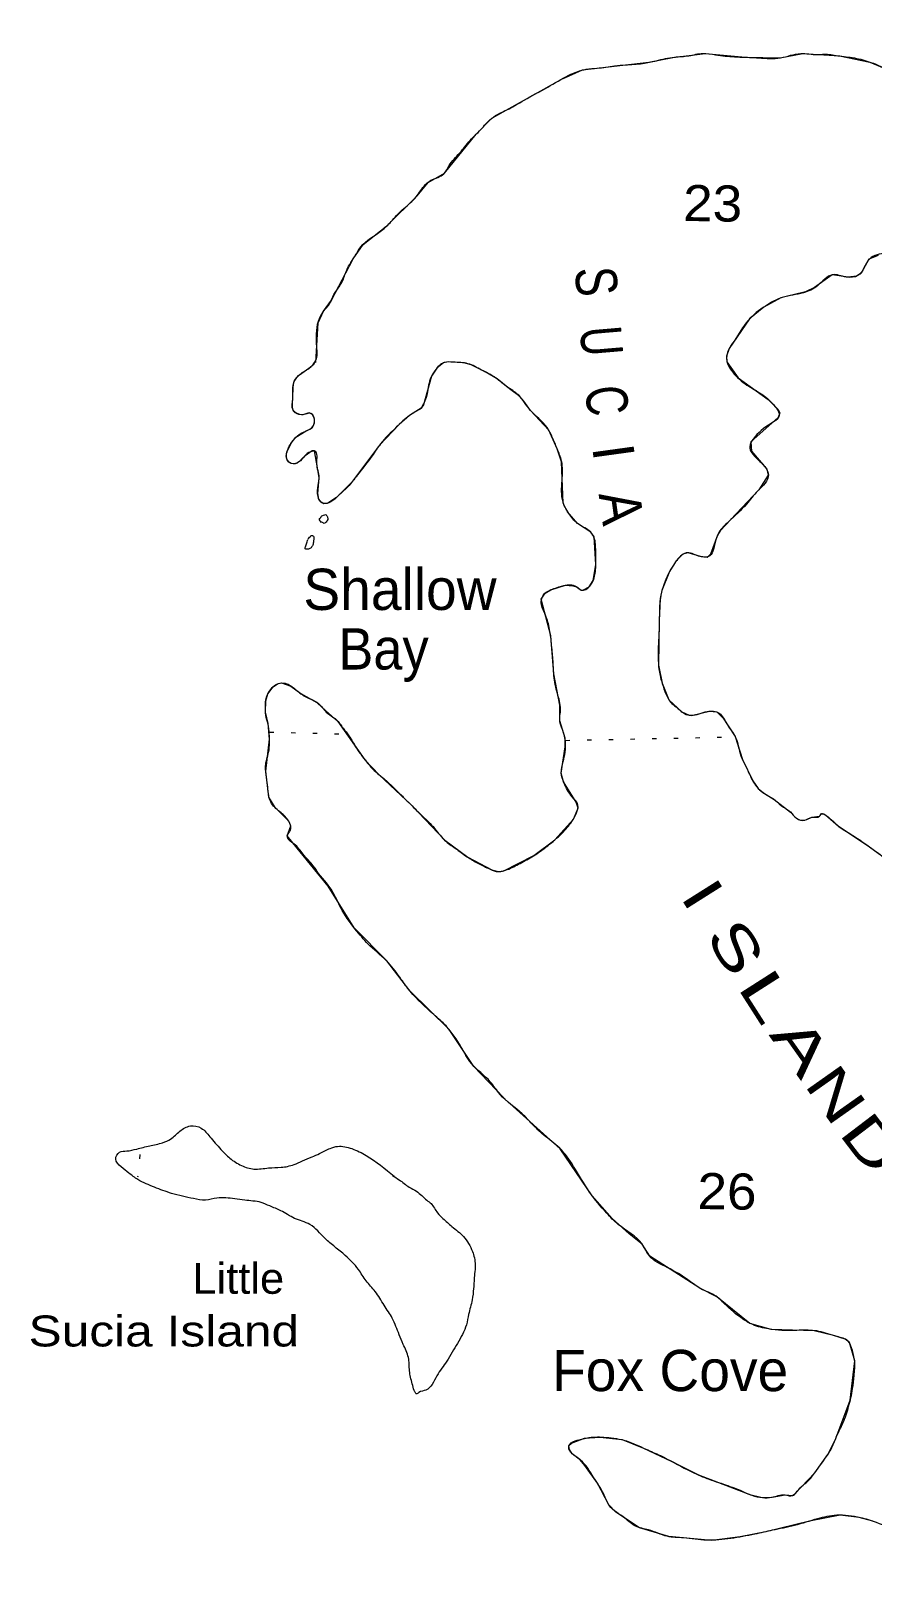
# Model space of a CAD drawing. Header units: feet. Extents: x -489137 to -242534, y 368785 to 558127.
# Drawn here: x -468373 to -464296, y 464443 to 471903 of the extents above; entities that cross this region are included whole.
import ezdxf

# ---------------------------------------------------------------- set-up
doc = ezdxf.new("R2010")
doc.units = ezdxf.units.FT
doc.header["$LTSCALE"] = 70
doc.linetypes.add('DOT_DASHED', pattern=[7.7, 5, -1.2, 0.3, -1.2])
doc.linetypes.add('DOTTED', pattern=[1.5, 0.3, -1.2])
for name, color, linetype, lineweight in [('39', 7, 'Continuous', 13), ('44', 7, 'DOT_DASHED', 13), ('7', 7, 'DOTTED', 13)]:
    doc.layers.add(name, color=color, linetype=linetype, lineweight=lineweight)
doc.layers.add('41', color=7, linetype='Continuous')
doc.layers.add('42', color=7, linetype='Continuous')

msp = doc.modelspace()

# ---------------------------------------------------------------- linework, layer by layer
at = {"layer": '39'}
for points in [[(-466481.91, 470072.8), (-466536.91, 470039.17), (-466600.3, 469983.39), (-466678.2, 469901.52), (-466719.41, 469843.42), (-466791.42, 469749.32), (-466836.64, 469693.3), (-466891.9, 469641.46), (-466928.62, 469615.66), (-466962.94, 469616.14), (-466980.68, 469646.74), (-466979.91, 469701.35), (-466975.33, 469739.73), (-466986.5, 469806.66), (-466995.76, 469865.46), (-467015.98, 469863.72), (-467046.58, 469841.89), (-467073.23, 469813.93), (-467111.7, 469806.37), (-467131.61, 469826.88), (-467131.09, 469863.29), (-467104.1, 469915.52), (-467081.55, 469939.49), (-467040.82, 469963.2), (-467014.38, 469977), (-466997.77, 470009.14), (-467013.37, 470047.8), (-467061.92, 470042.4), (-467101.98, 470065.22), (-467103.23, 470119.86), (-467100.18, 470192.66), (-467075.38, 470232.78), (-467024.39, 470268.49), (-466991.54, 470306.48), (-466986.58, 470371.15), (-466978.75, 470496.49), (-466955.88, 470542.71), (-466923.01, 470582.72), (-466904.23, 470624.94), (-466875.37, 470667.03), (-466850.37, 470721.32), (-466846.16, 470733.4), (-466804.72, 470807.68), (-466773.74, 470855.81), (-466673.67, 470935.36), (-466626.6, 470979.21), (-466573.3, 471035.13), (-466511.93, 471090.93), (-466466.65, 471151), (-466433.95, 471178.87), (-466370.9, 471210.37), (-466346.1, 471250.49), (-466294.77, 471310.48), (-466243.4, 471372.49), (-466192.18, 471424.38), (-466140.93, 471478.3), (-466055.45, 471525.67), (-465982.16, 471567.14), (-465868.18, 471630.31), (-465766.4, 471687.57), (-465681.17, 471716.74), (-465628.59, 471722.08), (-465543.62, 471733.04), (-465491.04, 471738.38), (-465408.15, 471745.32), (-465341.32, 471758.56), (-465254.24, 471775.56), (-465183.46, 471782.67), (-465116.66, 471793.88), (-465054.16, 471786.95), (-464963.42, 471777.59), (-464890.76, 471774.56), (-464844.35, 471771.9), (-464739.33, 471772.46), (-464642.11, 471793.37), (-464561.4, 471788.2), (-464529.07, 471789.78), (-464462.53, 471782.79), (-464381.91, 471771.55), (-464301.43, 471750.2), (-464207.11, 471708.43), (-464120.98, 471658.67), (-464068.83, 471633.67), (-464019.92, 471665.37), (-463978.39, 471745.72), (-463939.31, 471795.76), (-463878.37, 471821.22), (-463825.82, 471824.54), (-463746.68, 471851.76), (-463669.81, 471860.81), (-463548.33, 471883.41), (-463425.05, 471889.79), (-463344.32, 471886.65), (-463253.49, 471883.36), (-463198.72, 471900.81), (-463142.73, 471861.59), (-463092.31, 471856.85)], [(-460418.85, 469699.36), (-460458.88, 469724.2), (-460490.64, 469763.08), (-460490.16, 469797.47), (-460497.78, 469829.95), (-460529.65, 469860.74), (-460569.92, 469869.39), (-460626.36, 469876.24), (-460654.74, 469868.54), (-460697.09, 469873.18), (-460757.31, 469898.29), (-460793.6, 469902.84), (-460817.91, 469897.11), (-460860.71, 469869.38), (-460907.58, 469839.68), (-460958.17, 469832.29), (-460997.95, 469875.33), (-461021.72, 469908.03), (-461033.58, 469926.4), (-461083.79, 469945.31), (-461119.94, 469959.97), (-461182.44, 469966.91), (-461238.91, 469971.74), (-461339.67, 469987.3), (-461387.92, 470002.13), (-461446.44, 470004.97), (-461501.04, 469999.66), (-461579.87, 469994.68), (-461630.4, 469991.33), (-461688.93, 469994.17), (-461727.03, 470012.91), (-461813.85, 470014.11), (-461870.47, 470008.83), (-461928.9, 470017.73), (-461950.94, 470030.18), (-461989.05, 470048.91), (-462053.97, 470027.56), (-462122.67, 470024.47), (-462163.05, 470025.03), (-462213.53, 470025.73), (-462312.63, 470014.96), (-462377.18, 470019.9), (-462433.52, 470034.85), (-462485.5, 470071.99), (-462560.09, 470081.12), (-462622.73, 470077.94), (-462723.86, 470067.2), (-462820.31, 470100.91), (-462900.98, 470108.1), (-462966.87, 470161.62), (-463052.94, 470215.42), (-463119.14, 470246.69), (-463229.59, 470290.71), (-463316, 470320.23), (-463412.71, 470335.74), (-463464.72, 470370.86), (-463535.19, 470386), (-463561.18, 470404.57), (-463556.48, 470451.04), (-463581.73, 470522.2), (-463659.41, 470598.14), (-463698.76, 470671.52), (-463723.95, 470746.74), (-463759.29, 470818.04), (-463797.13, 470854.98), (-463924.3, 470858.77), (-464003.13, 470853.8), (-464148.7, 470841.65), (-464227.67, 470826.56), (-464308.86, 470797.34), (-464364.52, 470717.18), (-464421.17, 470709.87), (-464487.65, 470720.91), (-464561.11, 470667.3), (-464628.22, 470633.84), (-464731.54, 470610.99), (-464812.9, 470569.63), (-464896.68, 470499.98), (-464964.74, 470399.76), (-464991.59, 470357.64), (-465000.44, 470303.14), (-464978.86, 470258.32), (-464911.13, 470192.64), (-464841.06, 470149.18), (-464781.18, 470099.79), (-464747.8, 470032.56), (-464784.6, 470000.7), (-464872.51, 469925.03), (-464889.18, 469888.84), (-464853.66, 469829.67), (-464825.77, 469802.98), (-464798.22, 469752.02), (-464849.81, 469673.83), (-464905.24, 469609.85), (-464991.27, 469524.04), (-465038.45, 469472.09), (-465057.31, 469423.8)], [(-466978.27, 467819.68), (-467004, 467856.45), (-467053.67, 467913.8), (-467097.4, 467962.96), (-467129.25, 467995.78), (-467124.98, 468011.9), (-467112.53, 468036.01), (-467124.1, 468074.61), (-467159.89, 468113.55), (-467205.7, 468158.7), (-467224.78, 468237.87), (-467230.17, 468284.48), (-467235.46, 468339.18), (-467220.35, 468407.77), (-467217.07, 468496.74), (-467222.47, 468543.35), (-467233.98, 468586), (-467235.29, 468636.6), (-467232.84, 468666.92), (-467220.3, 468697.09), (-467181.36, 468737.02), (-467146.95, 468742.61), (-467094.83, 468715.59), (-467052.89, 468682.63), (-466978.73, 468643.16), (-466940.94, 468602.17), (-466893, 468565.09), (-466859.25, 468524.15), (-466831.5, 468487.35), (-466795.98, 468428.18), (-466760.33, 468379.13), (-466700.7, 468311.53), (-466658.79, 468276.56), (-466577.1, 468198.54), (-466539.25, 468161.59), (-466481.5, 468104.14), (-466423.75, 468046.69), (-466368.14, 467981.17), (-466316.19, 467942.01), (-466258.21, 467900.74), (-466206.14, 467869.67), (-466156.01, 467844.69), (-466117.85, 467830), (-466057.11, 467841.3), (-465994.06, 467872.79), (-465928.91, 467910.33), (-465867.7, 467954), (-465800.22, 468013.76), (-465750.93, 468071.75), (-465728.12, 468113.92), (-465721.55, 468150.25), (-465749.24, 468191.1), (-465788.68, 468258.41), (-465802.12, 468307.16), (-465793.28, 468361.67), (-465781.86, 468454.58), (-465795.17, 468513.44), (-465808.73, 468554.09), (-465805.82, 468616.77), (-465820.91, 468691.84), (-465837.85, 468779.08), (-465842.79, 468858.06), (-465849.81, 468933.02), (-465860.81, 469012.08), (-465882.07, 469079.14), (-465899.41, 469138.06), (-465884.77, 469174.27), (-465837.96, 469199.92), (-465789.27, 469215.44), (-465730.78, 469210.58), (-465704.79, 469192.01), (-465664.12, 469211.68), (-465643.36, 469251.85), (-465634.36, 469316.47), (-465635.55, 469375.17), (-465640.69, 469439.98), (-465660.4, 469474.65), (-465718.43, 469511.88), (-465760.2, 469556.97), (-465793.64, 469620.15), (-465798.24, 469723.4), (-465800.93, 469818.54), (-465822.31, 469877.51), (-465845.73, 469934.48), (-465871.32, 469981.37), (-465952.93, 470065.46), (-466008.46, 470137.05), (-466068.43, 470180.37), (-466126.35, 470225.68), (-466188.48, 470258.92), (-466254.68, 470290.19), (-466325.26, 470297.23), (-466369.71, 470295.83), (-466414.7, 470255.99), (-466437.48, 470215.84), (-466454.81, 470133.12), (-466481.91, 470072.8)], [(-466968.27, 469525.17), (-466974.12, 469539.41), (-466967.98, 469545.4), (-466961.81, 469553.4), (-466953.7, 469555.31), (-466943.55, 469559.22), (-466939.57, 469555.12), (-466933.71, 469540.87), (-466935.88, 469530.79), (-466942.05, 469522.78), (-466954.25, 469516.88), (-466956.24, 469518.93), (-466970.39, 469521.36)], [(-467030.07, 469439.02), (-467025.94, 469445.04), (-467017.75, 469453.02), (-467013.66, 469457.01), (-467003.59, 469454.84), (-467001.71, 469444.7), (-467001.83, 469436.61), (-467004.08, 469420.45), (-467006.24, 469410.37), (-467010.36, 469404.35), (-467014.49, 469398.34), (-467020.6, 469394.38), (-467034.79, 469390.53), (-467042.84, 469392.67), (-467042.75, 469398.73), (-467040.62, 469406.8), (-467036.44, 469416.86), (-467030.86, 469438.6)], [(-465057.31, 469423.8), (-465088.57, 469355.44), (-465137, 469358.13), (-465197.37, 469373.13), (-465248.47, 469329.33), (-465294.04, 469249.03), (-465323.85, 469140.19), (-465327.16, 469049.19), (-465330.58, 468950.09), (-465330.39, 468820.6), (-465317.2, 468753.65), (-465299.78, 468700.8), (-465272.23, 468649.84), (-465246.29, 468627.22), (-465204.35, 468594.27), (-465172.16, 468585.73), (-465095.15, 468604.89), (-465036.72, 468595.99), (-464999.1, 468542.86), (-464953.69, 468469.39), (-464942.21, 468424.72), (-464926.71, 468377.97), (-464907.1, 468337.23), (-464871.78, 468263.9), (-464818.07, 468206.51), (-464774, 468181.62), (-464736.09, 468148.72), (-464692.11, 468117.76), (-464662.25, 468087), (-464621.98, 468078.34), (-464587.46, 468092.03), (-464551.03, 468097.59), (-464540.76, 468109.59), (-464518.67, 468101.19), (-464456.82, 468047.73), (-464396.8, 468008.45), (-464316.78, 467954.74), (-464248.82, 467905.23), (-464156.92, 467835.17), (-464121.04, 467802.3), (-464083.42, 467749.17), (-464067.7, 467718.6), (-464041.91, 467685.87), (-464005.65, 467679.3), (-463969.59, 467658.57), (-463915.62, 467619.38), (-463845.67, 467567.82), (-463783.94, 467506.27), (-463758.21, 467469.49), (-463718.38, 467430.5), (-463658.75, 467362.9), (-463606.94, 467313.62), (-463567.11, 467274.63), (-463493.32, 467208.86), (-463435.42, 467161.52), (-463369.63, 467101.93), (-463307.72, 467052.52), (-463273.86, 467019.67), (-463223.87, 466984.59), (-463172.01, 466939.35), (-463141.98, 466920.73), (-463045.9, 466860.72), (-462973.98, 466805.09), (-462939.97, 466782.36), (-462866.22, 466714.57), (-462788.45, 466644.7), (-462728.51, 466599.36), (-462654.6, 466541.68), (-462600.69, 466498.45), (-462548.8, 466455.24), (-462461.02, 466379.16), (-462390.96, 466335.7), (-462336.9, 466302.57), (-462274.88, 466261.25), (-462166.52, 466213.21), (-462050.33, 466146.85), (-461972.39, 466089.12), (-461908.64, 466027.54), (-461852.79, 465978.2), (-461802.95, 465933), (-461751.08, 465887.77), (-461709.2, 465850.77), (-461661.4, 465803.57), (-461599.67, 465742.01), (-461519.8, 465678.18), (-461473.87, 465641.13), (-461395.76, 465595.53), (-461289.58, 465535.38), (-461181.33, 465479.25), (-461107.4, 465423.6), (-461057.32, 465394.58), (-460949.27, 465324.29), (-460877.56, 465254.5), (-460801.49, 465206.91), (-460699.44, 465140.75), (-460539.58, 465021.18), (-460485.52, 464988.06)], [(-463708.21, 464443.32), (-463856.86, 464494.61), (-463953.31, 464528.32), (-464059.72, 464572.29), (-464159.98, 464622.24), (-464274.35, 464674.41), (-464352.78, 464697.75), (-464467.72, 464709.46), (-464560.85, 464692.54), (-464672.39, 464659.69), (-464779.74, 464636.9), (-464864.82, 464617.85), (-464980.22, 464597.2), (-465097.47, 464588.71), (-465210.39, 464600.39), (-465289.05, 464607.55), (-465379.47, 464639.15), (-465441.83, 464656.21), (-465493.78, 464695.37), (-465569.65, 464757.12), (-465589.29, 464795.83), (-465610.9, 464838.62), (-465636.58, 464879.45), (-465644.48, 464891.69), (-465709.91, 464977.58), (-465749.86, 465008.48), (-465765.55, 465041.07), (-465761.34, 465053.16), (-465724.71, 465072.88), (-465667.98, 465086.26), (-465585.17, 465087.13), (-465486.47, 465069.57), (-465392.12, 465029.82), (-465321.88, 464998.5), (-465189.57, 464929.9), (-465107.31, 464892.34), (-465016.88, 464860.73), (-464932.51, 464829.21), (-464878.31, 464806.2), (-464825.96, 464795.36), (-464783.53, 464796.8), (-464718.75, 464808.04), (-464680.42, 464805.48), (-464666.11, 464817.42), (-464637.39, 464849.4), (-464608.78, 464873.28), (-464580.03, 464907.28), (-464545.02, 464955.35), (-464507.93, 465007.44), (-464491.35, 465037.56), (-464466.29, 465095.89), (-464437.16, 465156.18), (-464409.77, 465236.73), (-464390.37, 465323.47), (-464383.43, 465386.09), (-464380.43, 465454.84), (-464391.8, 465507.6), (-464413.35, 465554.44), (-464465.56, 465575.4), (-464554.06, 465600.9), (-464636.78, 465606.1), (-464733.72, 465605.42), (-464798.24, 465612.38), (-464874.68, 465633.68), (-464922.76, 465660.65), (-465010.57, 465734.7), (-465052.45, 465771.7), (-465126.67, 465807.13), (-465182.66, 465846.35), (-465288.78, 465910.54), (-465374.83, 465966.36), (-465410.37, 466023.51), (-465526.15, 466118.19), (-465581.91, 466173.59), (-465665.28, 466275.91), (-465742.27, 466400.4), (-465809.69, 466488.33), (-465887.54, 466552.14), (-465943.33, 466605.51), (-465991.1, 466654.74), (-466098.81, 466749.3), (-466146.41, 466810.66), (-466238.05, 466898.93), (-466287.41, 466978.53), (-466360.69, 467080.71), (-466420.48, 467136.16), (-466533.99, 467249.02), (-466577.61, 467306.28), (-466639.08, 467386.04), (-466728.79, 467468.21), (-466792.4, 467539.91), (-466863.68, 467640.04), (-466906.9, 467725.62), (-466978.27, 467819.68)], [(-466619.33, 466355.91), (-466587.31, 466335.24), (-466539.34, 466300.17), (-466503.29, 466279.44), (-466453.41, 466236.26), (-466433.45, 466219.8), (-466401.78, 466174.85), (-466375.9, 466148.18), (-466332.03, 466109.13), (-466276.18, 466059.8), (-466232.77, 465988.38), (-466219.55, 465923.45), (-466222.2, 465878.98), (-466227.24, 465808.23), (-466234.07, 465753.7), (-466251.22, 465683.12), (-466262.03, 465632.69), (-466305.72, 465542.25), (-466330.55, 465500.1), (-466357.43, 465455.96), (-466404.87, 465385.81), (-466458.36, 465315.73), (-466492.86, 465304.07), (-466505.06, 465298.17), (-466509.04, 465302.28), (-466514.92, 465314.5), (-466524.56, 465347), (-466537.81, 465409.91), (-466542.95, 465474.72), (-466568.31, 465537.8), (-466587.84, 465584.6), (-466621.05, 465663.97), (-466660.54, 465727.24), (-466704.01, 465794.61), (-466747.72, 465845.8), (-466785.3, 465900.95), (-466848.97, 465968.6), (-466898.87, 466009.76), (-466946.76, 466050.89), (-467020.51, 466118.68), (-467094.82, 466148.04), (-467160.93, 466185.38), (-467215.13, 466208.38), (-467257.3, 466225.16), (-467335.9, 466236.36), (-467384.27, 466243.1), (-467471.06, 466246.33), (-467525.71, 466236.97), (-467584.18, 466243.85), (-467690.84, 466269.61), (-467773.22, 466299.08), (-467853.47, 466336.61), (-467897.46, 466367.57), (-467935.39, 466398.45), (-467961.12, 466435.22), (-467942.46, 466469.36), (-467908.06, 466474.95), (-467859.46, 466484.4), (-467796.64, 466499.71), (-467733.82, 466515.03), (-467695.2, 466532.7), (-467650.24, 466570.52), (-467599.39, 466596.12), (-467547.04, 466585.27), (-467505.21, 466544.23), (-467451.56, 466482.78), (-467407.74, 466439.69), (-467351.69, 466404.51), (-467291.35, 466387.49), (-467220.6, 466392.58), (-467159.97, 466395.78), (-467097.18, 466409.08), (-467056.54, 466426.72), (-467009.82, 466446.31), (-466973.25, 466461.99), (-466922.4, 466487.58), (-466885.91, 466497.19), (-466817.41, 466486.13), (-466747.2, 466452.78), (-466612.42, 466352.32)]]:
    msp.add_spline(points, degree=3, dxfattribs=at)
at = {"layer": '44'}
for points in [[(-466991.28, 470295.97), (-466979.53, 470487.32), (-466955.07, 470543.9), (-466915.87, 470597.84), (-466810.1, 470798.58), (-466762.61, 470867.38), (-466647.85, 470958.93), (-466501.3, 471103.16), (-466447.76, 471168.32), (-466368.09, 471213.57), (-466214.56, 471402.16), (-466138.19, 471480.17), (-465796.43, 471670.74), (-465698.79, 471713.62), (-465378.12, 471751.13), (-465261.2, 471774.22), (-465105.75, 471792.87), (-464909.27, 471775.27), (-464741.3, 471772.38), (-464632.15, 471793.4), (-464453.63, 471781.68), (-464306.76, 471752.07), (-464218.6, 471714.41)], [(-464267.42, 470814.82), (-464311.48, 470795.96), (-464349.02, 470729.36), (-464371.37, 470714.79), (-464412.24, 470709.82), (-464490.06, 470720.02), (-464575.7, 470659.24), (-464618.84, 470637.65), (-464737.59, 470608.7), (-464821.03, 470564.34), (-464890.16, 470508.26), (-464988.26, 470363.11), (-465001.34, 470327.11), (-464999.5, 470298.8), (-464945.02, 470220.83), (-464799.71, 470116.79), (-464753.6, 470070.11), (-464743.69, 470052.57), (-464750.98, 470029.78), (-464883.93, 469910.81), (-464880.63, 469866.58), (-464806.36, 469779.13), (-464799.02, 469749.44), (-464845.19, 469679.47), (-464980.13, 469535.25), (-465032.7, 469480.36)], [(-465935.83, 467906.06), (-465833.22, 467982.86), (-465743.14, 468083.62), (-465720.06, 468135.86), (-465730.63, 468164.85), (-465791.44, 468263.89), (-465802.2, 468306.3), (-465783.16, 468433.44), (-465784.04, 468475.01), (-465809.48, 468558.72), (-465809.61, 468635.8), (-465838.97, 468786.59), (-465853.56, 468970.69), (-465899.89, 469148.54), (-465880.49, 469178.38), (-465852.16, 469194.46), (-465781.81, 469216.57), (-465745.72, 469213.86), (-465726.9, 469208.97), (-465705.5, 469192.09), (-465697.07, 469192.52), (-465666.83, 469208.98), (-465646.95, 469239.23), (-465634.36, 469316.96), (-465643.56, 469450.63), (-465658.78, 469473.02), (-465723.33, 469516.39), (-465772.16, 469572.83), (-465792.74, 469613.49), (-465800.42, 469813.95), (-465822.33, 469877.56), (-465862.28, 469967.67), (-465950.61, 470062.84), (-465983.78, 470108.82), (-466002.8, 470131.9), (-466052.61, 470168.98), (-466113.23, 470216.31), (-466171.24, 470250.32), (-466238.9, 470284.02), (-466275.13, 470294.98), (-466348.9, 470298.37), (-466372.2, 470295.06), (-466405.75, 470267.77), (-466431.33, 470230.12), (-466469.42, 470091.32), (-466480.66, 470074.23), (-466537.12, 470039), (-466587.38, 469995.57), (-466682.95, 469895.24), (-466818.92, 469714.67), (-466891.71, 469641.63), (-466932.98, 469613.46), (-466952.06, 469611.18), (-466965.85, 469618.65), (-466977.46, 469634.26), (-466981.36, 469661.08), (-466975.01, 469736.39), (-466976.67, 469748.69), (-466998.04, 469868.28), (-467008.67, 469867.17), (-467021.37, 469860.3), (-467043.96, 469844.07), (-467057.69, 469830.44), (-467069.97, 469816.85), (-467084.32, 469807.33), (-467097.18, 469804.2), (-467111.64, 469806.34), (-467119.83, 469811.38), (-467130.6, 469824.72), (-467134.88, 469842.31), (-467131.84, 469861.19), (-467110.82, 469905.7), (-467088.69, 469933.91), (-467038.21, 469964.58), (-467016.8, 469975.24), (-467011.64, 469979.36), (-467003.19, 469990.97), (-466998.74, 470003.68), (-466997.45, 470014.88), (-466998.42, 470022.82), (-467002.12, 470033), (-467007.91, 470041.91), (-467015.37, 470049.46), (-467023.32, 470052.23), (-467030.97, 470051.08), (-467054.4, 470042.03), (-467058.78, 470041.8), (-467069.18, 470044.5), (-467081.5, 470048.19), (-467091.33, 470052.64), (-467099.96, 470060.76), (-467104.29, 470075.91), (-467104.91, 470091), (-467102.15, 470170.73), (-467100.23, 470192.26), (-467095.04, 470208.29), (-467084.03, 470223.76), (-467071.52, 470236.31), (-467025.37, 470267.64), (-467001.09, 470288.29), (-466992.77, 470301.21)], [(-465032.7, 469480.36), (-465044.96, 469459.34), (-465079.04, 469367.37), (-465095.28, 469351.03), (-465127.36, 469355.73), (-465186.95, 469373.4), (-465213.92, 469366.4), (-465244.8, 469334.24), (-465278.28, 469283.16), (-465314.69, 469191.76), (-465323, 469151.83), (-465327.35, 469043.8), (-465330.78, 468829.83), (-465314.04, 468742.36), (-465281.59, 468661.67), (-465217.77, 468603.51), (-465182.98, 468586.57), (-465164.27, 468586.11), (-465084.69, 468605.84), (-465048.91, 468603.34), (-465017.09, 468573.11), (-464960.22, 468482.83), (-464924.02, 468372.38), (-464873.75, 468267.98), (-464847.8, 468231.5), (-464822.55, 468209.9), (-464770.02, 468178.4), (-464691.53, 468117.32), (-464666.34, 468090.14), (-464648.38, 468080.11), (-464626.69, 468077.62), (-464613.07, 468081.14), (-464587.73, 468091.95), (-464551.68, 468097.42), (-464547.45, 468100.8), (-464543.05, 468108.44), (-464533.66, 468108.6), (-464520.75, 468102.71), (-464497.49, 468082.54), (-464458.55, 468048.9), (-464319.91, 467956.9), (-464254.82, 467909.67)], [(-464291.83, 464681.19), (-464358.49, 464699.04), (-464450.46, 464710.22), (-464599.78, 464680.86), (-464810.21, 464630.1), (-464935.25, 464604.44), (-465073.13, 464587.74), (-465281.49, 464606.63), (-465423.53, 464648.95), (-465538.34, 464724.9), (-465571.5, 464760.6), (-465626.63, 464864.36), (-465688.13, 464950.89), (-465711.83, 464979.75), (-465748.93, 465007.41), (-465762, 465028.15), (-465765.04, 465046.99), (-465753.17, 465059.45), (-465689.75, 465082.64), (-465615.55, 465088.62), (-465507.18, 465076.27), (-465404.15, 465035.11), (-465266.88, 464970.65), (-465137.75, 464905.04), (-464889.07, 464810.56), (-464828.86, 464795.57), (-464780.59, 464797.13), (-464716.72, 464808.22), (-464681.65, 464804.98), (-464670.63, 464812.67), (-464573.95, 464915.56), (-464510.06, 465004.38), (-464475.67, 465074.14), (-464401.88, 465266.76), (-464380.5, 465457.16), (-464405.51, 465546.11), (-464426, 465562.44), (-464482.56, 465580.99), (-464576.2, 465603.57), (-464785.79, 465610.43), (-464887.85, 465639.38), (-465048.72, 465768.58), (-465130.76, 465809.85), (-465372.62, 465964.8), (-465410.97, 466024.06), (-465472.89, 466074.06), (-465556.41, 466147.29), (-465652.35, 466258.16), (-465806.9, 466485.48), (-466083, 466734.26), (-466226.59, 466885.01), (-466345.99, 467063.79), (-466535.31, 467250.69), (-466647.45, 467395.89), (-466805.18, 467556.04), (-466931.73, 467758.75), (-467103.07, 467968.89), (-467129.85, 468001.4), (-467112.54, 468050.11), (-467123.08, 468073.32), (-467188.69, 468139.6), (-467218.72, 468189.72), (-467233.45, 468315.3), (-467216.62, 468470.97), (-467223.04, 468546.25), (-467235.26, 468601.09), (-467234.17, 468656.48), (-467224.59, 468689.65), (-467197.94, 468724.6), (-467174.75, 468740.52), (-467158.32, 468744.32), (-467112.92, 468727.03), (-467064.74, 468691.53), (-466987.12, 468649.03), (-466959.34, 468622.76), (-466884.65, 468555.59), (-466753.68, 468370.69), (-466684.35, 468297.65), (-466525.97, 468148.38), (-466367.23, 467980.41), (-466255.4, 467898.85), (-466138.76, 467836.93), (-466106.01, 467828.56), (-466081.25, 467832.18), (-465935.83, 467906.06)]]:
    msp.add_lwpolyline(points, dxfattribs=at)
at = {"layer": '7'}
for p, q in [((-467215.68, 468504.74), (-466866.94, 468496.18)), ((-465781.72, 468464.69), (-464961.6, 468481.64)), ((-467843.68, 466457.87), (-467855.32, 466348.78))]:
    msp.add_line(p, q, dxfattribs=at)

# ---------------------------------------------------------------- texts
at = {"layer": '41'}
for s, p in [('Shallow', (-467052.22, 469096.73)), ('Fox Cove', (-465846.94, 465311.16))]:
    msp.add_text(s, height=200, dxfattribs=at).set_placement(p)
at = {"layer": '41', "width": 0.95}
msp.add_text('Bay', height=200, dxfattribs=at).set_placement((-466882.46, 468808.15))
at = {"layer": '42'}
for s, rotation, width, p in [('S', 274.865, 0.8, (-465737.41, 470751.27)), ('U', 274.865, 0.75, (-465712.9, 470463.33)), ('C', 276.547, 0.75, (-465688.12, 470172.25)), ('A', 277.863, 0.9, (-465621.56, 469658.53)), ('I', 302.251, 1.4, (-465229.79, 467709.16)), ('S', 302.251, 1.4, (-465107.52, 467515.39)), ('L', 302.59, 1.6, (-464953.31, 467270.99)), ('A', 305.241, 1.55, (-464798.92, 467038.08)), ('N', 305.241, 1.35, (-464628.54, 466796.91)), ('D', 307.31, 1.45, (-464461.79, 466560.89))]:
    msp.add_text(s, height=200, rotation=rotation, dxfattribs=dict(at, width=width)).set_placement(p)
msp.add_text('I', height=200, rotation=277.863, dxfattribs=at).set_placement((-465652.9, 469885.51))
for s, width, p in [('Little', 1.05, (-467589.98, 465782.87)), ('Sucia Island', 1.2, (-468383.78, 465527.62))]:
    msp.add_text(s, height=150, dxfattribs=dict(at, width=width)).set_placement(p)
at = {"layer": '7', "width": 1.1}
for s, p in [('23', (-465212.97, 470981.86)), ('26', (-465143.41, 466193.81))]:
    msp.add_text(s, height=175, rotation=359.205, dxfattribs=at).set_placement(p)

doc.saveas('drawing.dxf')
